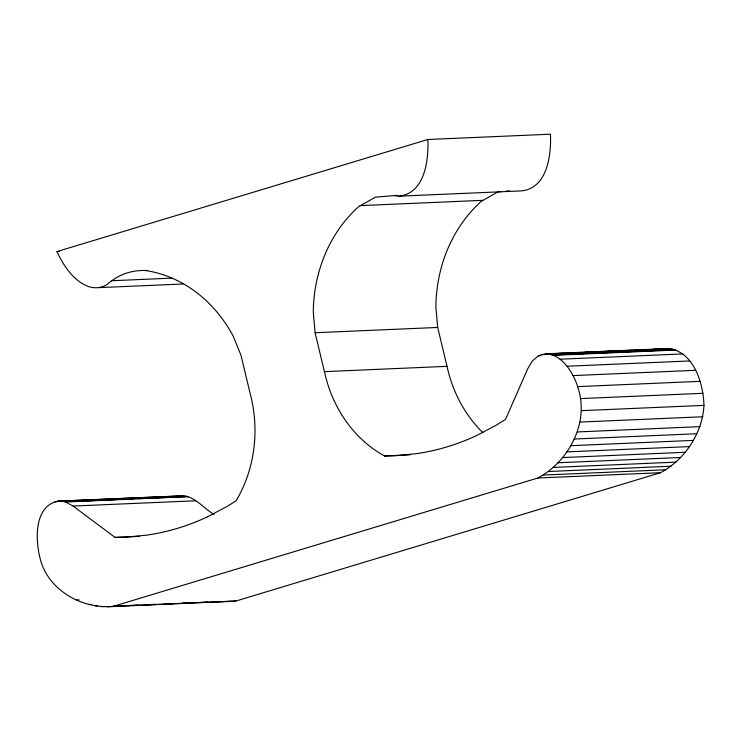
<?xml version="1.0" encoding="UTF-8"?>
<svg xmlns="http://www.w3.org/2000/svg" width="741" height="741" viewBox="0 0 741 741"><rect width="100%" height="100%" fill="white"/><g stroke="black" fill="none" stroke-linecap="round" stroke-linejoin="round"><path stroke-width="1.11" d="M213.945 514.402C203.905 508.521 195.661 497.1 183.416 495.812L57.779 501.175C32.873 506.511 35.373 543.134 40.987 561.613C50.073 591.355 83.251 609.334 113.29 606.333L537.901 478.001C569.31 461.208 590.003 421.573 577.582 386.626C572.997 370.954 557.389 347.353 538.364 355.865L532.381 360.913L527.768 368.647L505.529 419.406L496.192 425.214L477.037 435.347A276.773 241.622 87.5 0 1 416.294 453.705L395.185 455.734L384.514 455.974A125.683 109.724 87.5 0 1 324.419 371.639L315.082 332.737L313.267 312.202A137.381 119.94 87.5 0 1 358.737 206.6L375.474 197.152L397.083 195.355M107.343 606.796L235.897 601.034L660.518 472.712C684.906 459.689 702.533 433.05 703.95 405.383C703.413 383.403 693.669 350.984 667.937 348.548L545.32 353.837M147.394 270.511C132.324 269.826 118.931 273.975 107.63 284.118C102.175 287.851 95.181 288.684 88.911 286.702C73.331 280.959 63.745 265.936 56.937 251.588L427.826 139.493L550.433 134.204C551.424 155.091 547.33 188.566 521.164 190.909L398.547 196.198L393.619 195.504M501.49 191.549L498.091 191.854L481.354 201.302A137.381 119.94 87.5 0 0 435.884 306.913L437.69 327.448L447.027 366.341A125.683 109.724 87.5 0 0 483.021 432.781M207.563 516.792L226.727 506.649L236.064 500.842A125.683 109.724 87.5 0 0 250.273 394.045L240.936 355.143L233.304 336.368A137.381 119.94 87.5 0 0 146.709 270.678L145.079 270.613M57.779 501.175L183.416 495.812M180.823 495.683L179.73 496.025M664.242 349.382L666.187 348.974M398.547 196.198C424.713 193.855 428.817 160.38 427.826 139.493M506.02 191.141L509.428 190.826M360.126 205.627L482.734 200.329M56.937 251.588L59.252 251.486M111.585 280.737L171.736 278.144M98.71 287.647L183.147 283.998M315.082 332.737L437.69 327.448M550.331 353.818L563.058 353.272M567.689 353.068L580.407 352.521M585.038 352.318L597.765 351.771M601.229 351.623L615.113 351.021M618.587 350.873L631.304 350.326M635.935 350.123L648.653 349.576M653.284 349.372L666.011 348.826M546.515 354.022L670.179 348.705M541.625 354.67L546.256 354.476M578.638 353.077L580.953 352.975M612.186 351.623L614.502 351.53M629.535 350.873L631.851 350.78M646.884 350.132L649.199 350.03M550.646 354.457L673.254 349.168M551.85 354.837L562.262 354.393M564.577 354.291L579.61 353.642M581.926 353.54L596.968 352.892M599.274 352.79L614.317 352.142M616.632 352.049L649.014 350.65M651.33 350.549L665.214 349.947M667.521 349.845L674.467 349.548M552.777 354.985L675.384 349.687M538.364 355.865L540.68 355.763M553.379 355.328L675.996 350.039M560.205 359.209L682.822 353.92M324.419 371.639L447.027 366.341M567.124 366.239L689.741 360.95M573.052 375.594L695.66 370.305M577.582 386.626L700.189 381.337M580.407 398.593L703.024 393.304M581.342 410.671L703.95 405.383M580.305 422.046L702.922 416.757M577.387 431.938L700.004 426.649M574.118 439.043L696.735 433.744M570.542 445.702L693.15 440.404M384.514 455.974L409.958 454.881M566.652 451.89L689.269 446.601M562.484 457.586L685.101 452.297M558.038 462.773L680.655 457.484M553.342 467.423L675.959 462.134M548.405 471.517L671.022 466.228M543.255 475.055L665.872 469.757M537.901 478.001L660.518 472.712M54.853 501.787L57.168 501.685M66.421 501.287L68.737 501.185M83.779 500.536L86.086 500.434M117.319 499.082L119.634 498.989M134.667 498.341L136.983 498.239M152.025 497.591L154.332 497.489M169.374 496.84L171.69 496.739M58.206 500.972L63.874 501.564L186.491 496.275M70.543 501.601L82.112 501.101M86.743 500.897L99.461 500.351M104.092 500.147L115.661 499.656M121.441 499.406L133.01 498.906M138.789 498.656L150.358 498.156M156.138 497.906L167.707 497.406M173.496 497.155L187.371 496.553M63.874 501.564L65.643 501.963L188.26 496.674M65.643 501.963L73.09 506.057L195.707 500.768M73.09 506.057L115.05 537.41L139.336 536.364M76.74 599.951L79.046 599.858M89.059 604.508L91.375 604.406M95.2 605.879L97.516 605.786M101.304 606.647L104.777 606.499M114.031 606.092L122.126 605.749M130.221 605.397L138.317 605.045M147.57 604.647L155.666 604.295M164.919 603.896L173.024 603.554M182.277 603.155L190.372 602.803M199.625 602.405L207.721 602.053M216.974 601.655L229.951 601.507M113.29 606.333L235.897 601.034M115.05 537.41L125.72 537.169L146.829 535.141A276.773 241.622 87.5 0 0 207.573 516.792"/></g></svg>
